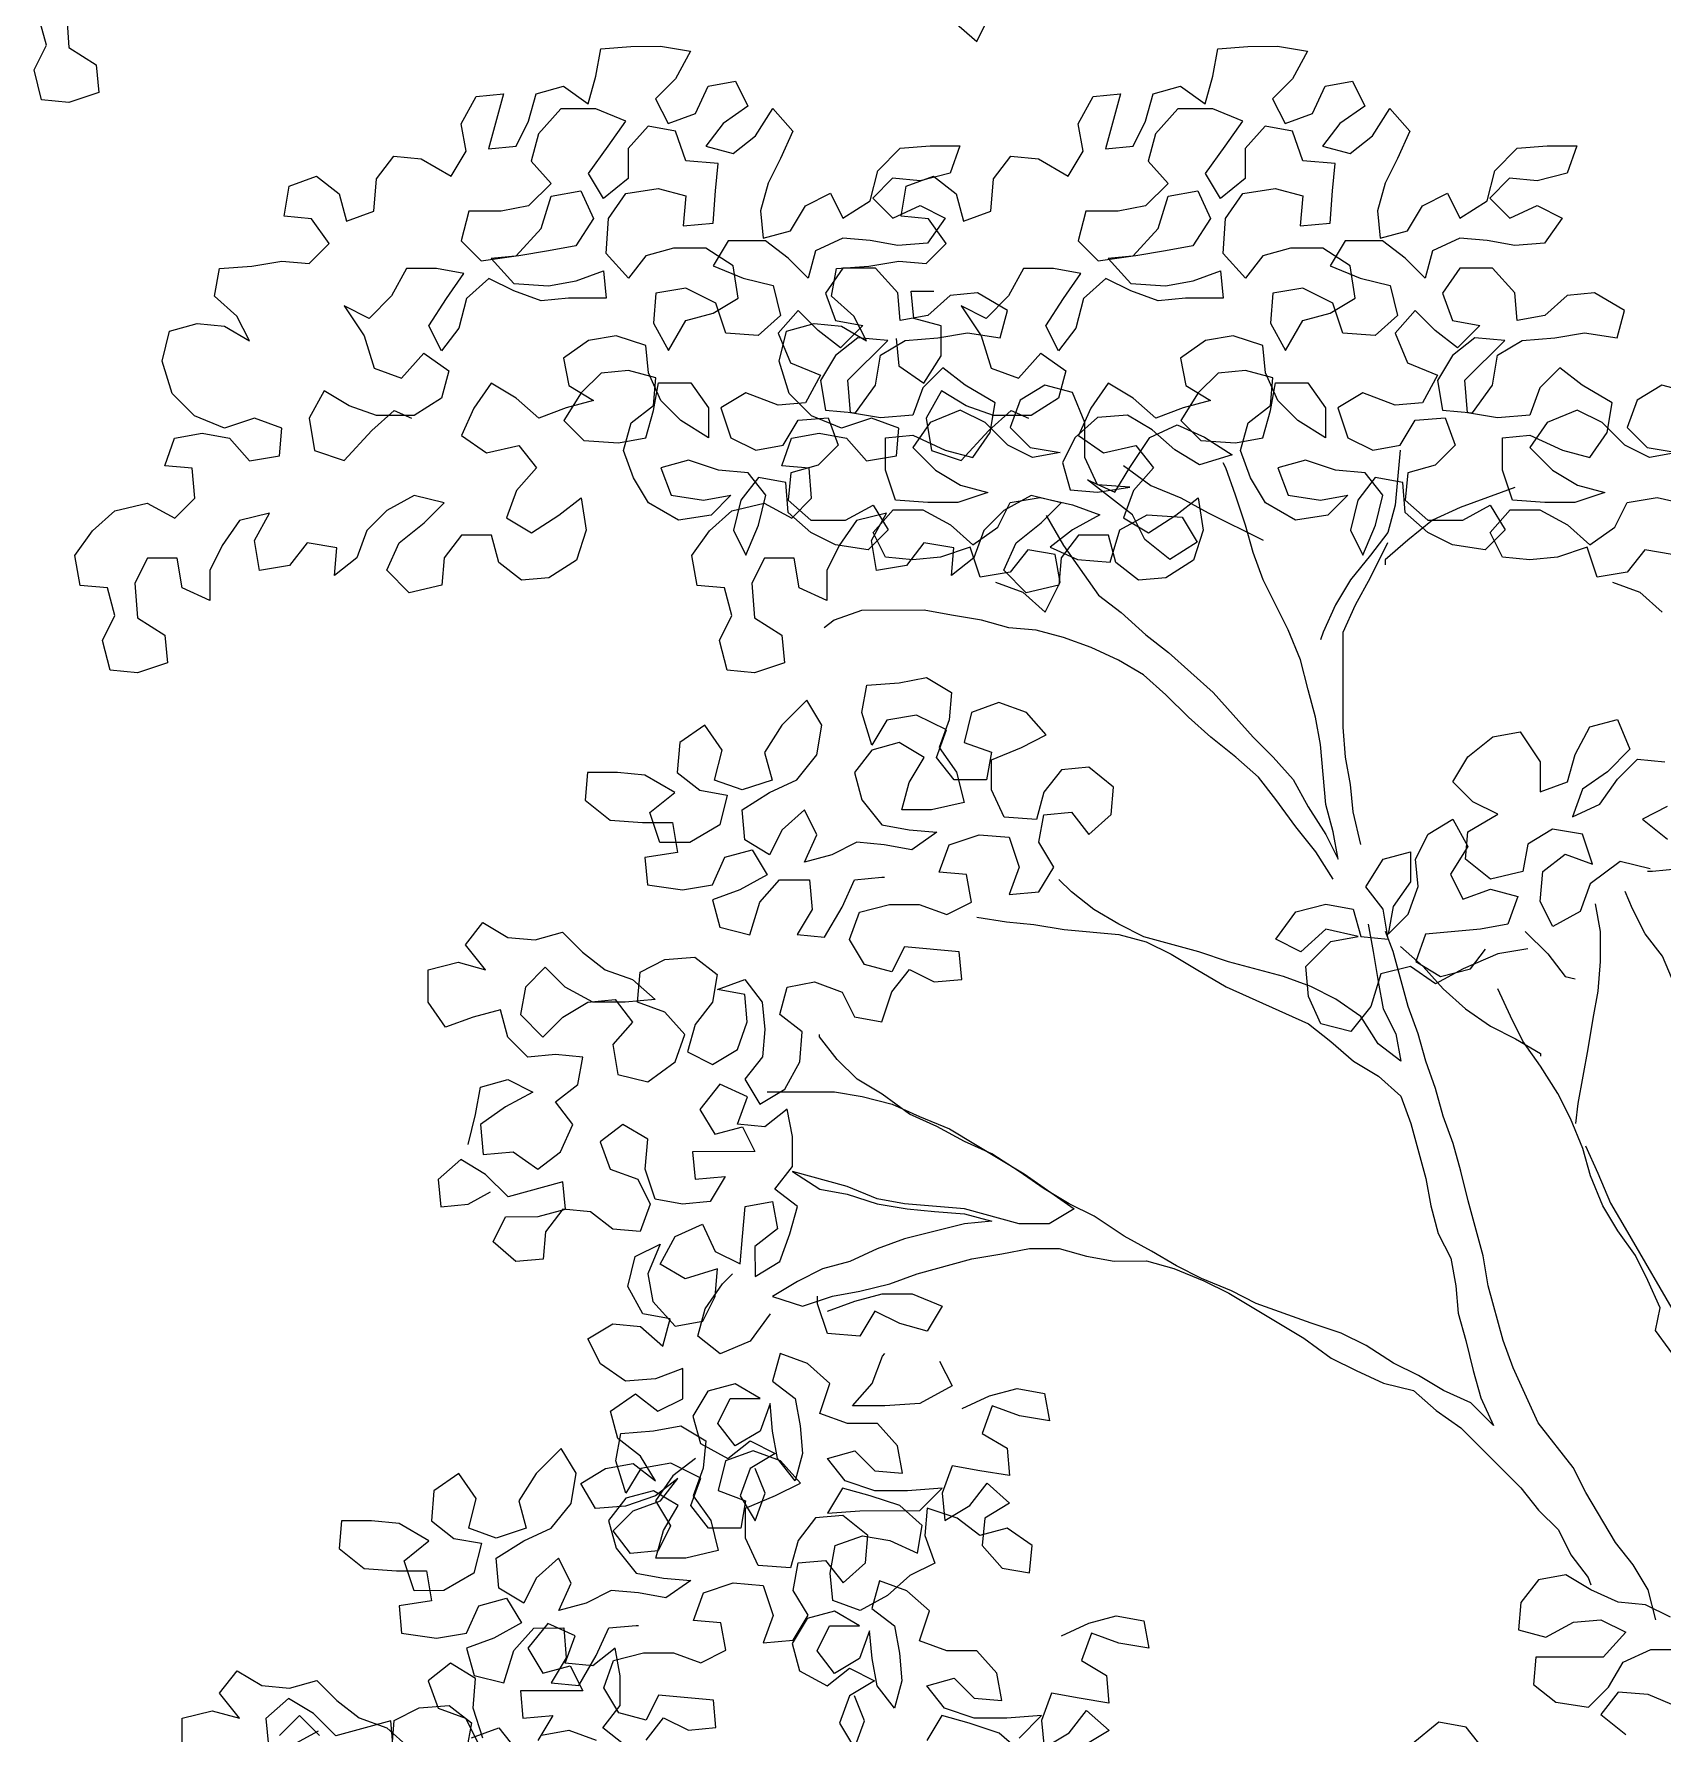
# Model space of a CAD drawing. Extents: x -152 to 3582, y 5293 to 11715.
# Drawn here: x -130 to 1215, y 8507 to 9910 of the extents above; entities that cross this region are included whole.
import ezdxf

# ---------------------------------------------------------------- set-up
doc = ezdxf.new("R2010")
doc.units = 0
doc.header["$LTSCALE"] = 150
doc.header["$MEASUREMENT"] = 0
doc.layers.get('0').update_dxf_attribs({"linetype": 'CONTINUOUS'})

msp = doc.modelspace()

# ---------------------------------------------------------------- linework, layer by layer
for points in [[(-103, 9927.9), (-100.9, 9899.1), (-78.3, 9884.7), (-76.2, 9862), (-100.9, 9853.7), (-123.5, 9855.8), (-129.7, 9880.5), (-119.5, 9901.1), (-125.7, 9923.7)], [(630.1, 9920.3), (648.7, 9903.9), (661, 9928.6)], [(664.1, 9457.6), (686.7, 9449.3), (705.3, 9432.9), (717.6, 9457.6), (713.5, 9480.3), (690.8, 9484.4), (676.4, 9465.8), (651.7, 9461.7), (643.4, 9486.4), (618.7, 9478.1), (596.1, 9476), (573.4, 9478.1), (563.1, 9498.7), (579.6, 9517.2), (604.3, 9517.2), (627, 9504.9), (645.5, 9488.4), (666.1, 9502.9), (676.4, 9523.5), (701.1, 9527.6), (727.9, 9521.5), (750.5, 9513.2), (727.9, 9500.9), (709.3, 9486.4), (732, 9476.2), (758.8, 9474.1), (767, 9500.9), (789.6, 9513.3), (818.5, 9511.2), (830.8, 9490.7), (808.2, 9476.2), (787.6, 9492.7), (777.3, 9513.3), (740.2, 9542.1), (762.8, 9531.8), (775.2, 9552.4), (791.6, 9577.1), (814.3, 9587.4), (836.9, 9577.2), (859.6, 9562.8), (832.8, 9554.5), (812.2, 9566.8), (793.7, 9583.3), (773.1, 9595.6), (748.4, 9593.6), (729.9, 9577.1), (719.6, 9556.5), (725.8, 9533.8), (748.4, 9531.8), (775.2, 9535.9), (748.4, 9538), (738.1, 9560.6), (738.1, 9589.4), (727.8, 9614.1), (705.1, 9620.3), (684.5, 9607.9), (676.3, 9585.2), (692.8, 9568.8), (717.5, 9564.7), (694.9, 9560.6), (674.3, 9570.8), (655.7, 9589.3), (635.1, 9599.6), (610.4, 9589.3), (596, 9568.7), (614.6, 9550.2), (635.2, 9537.8), (657.8, 9531.7), (633.1, 9523.4), (608.4, 9523.4), (581.6, 9525.4), (573.4, 9550.1), (573.3, 9576.9), (596, 9579), (622.8, 9566.7), (645.4, 9560.5), (659.8, 9581.1), (663.9, 9605.8), (639.2, 9620.2), (620.7, 9634.6), (604.2, 9618.1), (596, 9595.5), (569.2, 9593.4), (544.5, 9597.5), (542.4, 9624.3), (575.3, 9657.2), (550.6, 9659.3), (532.1, 9644.8), (519.8, 9624.2), (523.9, 9599.5), (548.6, 9597.5), (565.1, 9620.2), (569.2, 9644.9), (589.7, 9657.2), (616.5, 9659.3), (641.2, 9663.5), (668, 9659.4), (674.2, 9682), (649.4, 9696.4), (626.8, 9694.4), (608.3, 9677.9), (585.6, 9673.7), (583.5, 9696.4), (565, 9716.9), (538.2, 9716.9), (523.8, 9696.3), (532.1, 9673.7), (554.7, 9669.6), (536.2, 9651), (517.7, 9665.4), (501.2, 9681.9), (484.7, 9663.3), (495, 9638.6), (519.8, 9628.4), (507.4, 9605.7), (484.8, 9603.6), (458, 9613.9), (437.4, 9601.5), (445.7, 9576.8), (466.3, 9566.5), (488.9, 9570.7), (501.3, 9591.3), (526, 9593.3), (534.2, 9570.7), (517.8, 9554.2), (495.1, 9548), (493.1, 9525.4), (511.6, 9508.9), (540.5, 9508.9), (563.1, 9521.3), (575.5, 9500.7), (559, 9484.2), (532.2, 9488.3), (511.6, 9498.6), (493.1, 9515.1), (491, 9539.8), (468.4, 9543.9), (454, 9525.3), (447.8, 9500.6), (458.1, 9480), (468.4, 9504.7), (474.5, 9529.5), (460.1, 9548), (435.4, 9550), (410.7, 9558.2), (388, 9552), (396.3, 9529.4), (423.1, 9525.3), (445.7, 9529.4), (429.3, 9512.9), (402.5, 9508.8), (377.8, 9523.2), (365.4, 9543.8), (357.1, 9566.4), (363.3, 9589.1), (381.8, 9603.5), (383.8, 9626.2), (361.2, 9632.3), (338.5, 9630.2), (322.1, 9613.8), (307.7, 9591.1), (324.2, 9574.6), (353, 9572.6), (375.6, 9576.7), (381.8, 9599.4), (385.9, 9622.1), (412.7, 9622.1), (427.1, 9601.5), (427.1, 9576.8), (404.5, 9591.2), (388, 9607.6), (377.7, 9630.3), (375.6, 9652.9), (350.9, 9661.1), (328.2, 9657), (307.6, 9642.6), (311.8, 9619.9), (332.4, 9607.6), (309.7, 9601.4), (287.1, 9593.1), (268.5, 9609.6), (247.9, 9621.9), (233.5, 9601.3), (223.3, 9578.7), (243.9, 9564.3), (270.6, 9570.5), (285.1, 9551.9), (268.6, 9533.4), (260.4, 9510.7), (281, 9498.4), (303.6, 9512.8), (322.2, 9527.3), (326.3, 9500.5), (318.1, 9475.8), (295.4, 9461.3), (272.8, 9459.3), (254.2, 9473.7), (248, 9496.3), (223.3, 9496.3), (208.9, 9477.7), (206.9, 9455.1), (180.1, 9448.9), (161.6, 9467.4), (171.9, 9490.1), (192.4, 9506.6), (208.9, 9523), (184.2, 9529.2), (161.5, 9516.8), (145.1, 9500.3), (136.9, 9477.7), (118.3, 9463.2), (120.4, 9485.9), (95.7, 9490), (81.3, 9471.4), (56.5, 9467.3), (52.4, 9492), (64.7, 9514.7), (40, 9508.5), (25.6, 9487.9), (15.4, 9467.3), (15.4, 9442.5), (-7.3, 9452.8), (-11.4, 9477.5), (-36.1, 9477.5), (-46.4, 9456.9), (-44.3, 9428.1), (-21.7, 9413.7), (-19.6, 9391), (-44.3, 9382.8), (-66.9, 9384.8), (-73.1, 9409.5), (-62.9, 9430.1), (-69.1, 9452.8), (-91.7, 9454.8), (-95.9, 9479.5), (-81.5, 9500.1), (-62.9, 9516.6), (-36.2, 9522.8), (-13.5, 9510.5), (3, 9527), (0.9, 9551.7), (-21.8, 9553.7), (-13.6, 9576.4), (9.1, 9580.5), (31.7, 9576.4), (48.2, 9557.9), (72.9, 9562), (75, 9584.7), (52.3, 9592.9), (27.6, 9584.7), (2.9, 9594.9), (-15.7, 9613.4), (-23.9, 9640.2), (-17.8, 9664.9), (4.9, 9671.1), (27.5, 9669.1), (48.1, 9656.8), (37.8, 9677.3), (19.3, 9693.8), (23.4, 9716.5), (50.1, 9718.5), (74.8, 9722.7), (97.5, 9720.6), (114, 9737.1), (99.5, 9757.7), (76.9, 9759.7), (81, 9784.5), (103.6, 9792.7), (122.2, 9778.3), (128.4, 9755.7), (151, 9763.9), (153, 9790.7), (167.4, 9809.3), (190.1, 9807.2), (214.8, 9792.8), (227.2, 9813.4), (223, 9836.1), (235.4, 9858.7), (258, 9860.8), (245.7, 9815.5), (268.3, 9817.6), (278.6, 9838.2), (284.8, 9860.8), (307.4, 9867), (328, 9852.6), (334.2, 9875.3), (338.3, 9898), (363, 9900), (387.7, 9900.1), (412.4, 9896), (400.1, 9873.3), (383.6, 9856.8), (393.9, 9836.2), (416.6, 9844.5), (426.9, 9867.2), (449.5, 9871.3), (459.8, 9850.7), (439.3, 9836.3), (424.9, 9817.7), (447.5, 9811.6), (466, 9826), (480.4, 9848.7), (496.9, 9830.1), (486.6, 9807.5), (476.4, 9786.9), (470.2, 9764.2), (472.3, 9741.6), (494.9, 9747.8), (507.3, 9768.4), (527.9, 9778.7), (538.2, 9758.1), (560.8, 9772.5), (567, 9797.3), (585.5, 9815.8), (610.2, 9817.9), (634.9, 9817.9), (626.7, 9795.3), (602, 9789.1), (579.3, 9791.1), (562.9, 9774.6), (579.4, 9758.1), (602, 9768.5), (622.6, 9758.2), (608.2, 9737.6), (583.5, 9735.5), (560.8, 9739.6), (538.2, 9741.6), (515.5, 9731.3), (509.4, 9708.7), (492.9, 9725.1), (474.3, 9739.5), (443.5, 9739.5), (431.1, 9718.9), (455.8, 9708.6), (480.6, 9702.5), (486.8, 9677.7), (468.2, 9661.3), (441.5, 9663.3), (433.2, 9688), (408.5, 9700.3), (383.8, 9696.2), (381.7, 9671.5), (394.1, 9648.8), (408.5, 9673.6), (431.2, 9679.8), (451.7, 9692.1), (447.6, 9718.9), (424.9, 9733.3), (398.2, 9733.3), (375.5, 9727.1), (361.1, 9708.5), (342.6, 9729.1), (344.6, 9757.9), (359, 9778.5), (385.8, 9782.7), (408.4, 9776.5), (406.4, 9751.8), (431.1, 9753.9), (433.1, 9780.7), (435.2, 9803.3), (408.4, 9805.4), (400.1, 9830.1), (377.5, 9834.2), (361, 9815.6), (361, 9790.9), (340.5, 9774.4), (328.1, 9795), (344.5, 9817.7), (358.9, 9838.3), (334.2, 9848.5), (305.4, 9848.5), (286.9, 9827.9), (280.7, 9805.2), (297.2, 9786.7), (278.7, 9768.2), (256, 9764), (229.3, 9764), (223.1, 9739.3), (239.6, 9722.8), (268.4, 9727), (289, 9749.6), (297.2, 9776.4), (321.9, 9780.6), (332.2, 9757.9), (317.8, 9735.3), (295.2, 9731.1), (270.5, 9727), (247.8, 9724.9), (266.4, 9704.3), (295.2, 9702.3), (317.9, 9706.4), (340.5, 9714.7), (342.6, 9692), (311.7, 9692), (289.1, 9689.9), (266.4, 9698.1), (245.8, 9708.4), (227.3, 9691.9), (221.1, 9667.2), (206.7, 9648.7), (196.4, 9669.2), (210.8, 9691.9), (225.2, 9712.5), (202.5, 9716.6), (177.8, 9716.6), (165.5, 9693.9), (147, 9675.4), (126.4, 9685.7), (142.9, 9661), (151.1, 9634.2), (173.8, 9626), (192.3, 9646.6), (212.9, 9632.2), (206.8, 9609.5), (184.1, 9595.1), (153.2, 9595.1), (130.6, 9603.3), (110, 9615.6), (97.6, 9593), (101.8, 9566.2), (126.5, 9558), (149.1, 9582.7), (167.6, 9599.2), (182.1, 9593)], [(1237.3, 9614.1), (1214.6, 9620.3), (1194, 9607.9), (1185.8, 9585.2), (1202.3, 9568.8), (1227, 9564.7), (1204.4, 9560.6), (1183.8, 9570.8), (1165.2, 9589.3), (1144.6, 9599.6), (1119.9, 9589.3), (1105.5, 9568.7), (1124.1, 9550.2), (1144.7, 9537.8), (1167.3, 9531.7), (1142.6, 9523.4), (1117.9, 9523.4), (1091.1, 9525.4), (1082.9, 9550.1), (1082.8, 9576.9), (1105.5, 9579), (1132.3, 9566.7), (1154.9, 9560.5), (1169.3, 9581.1), (1173.4, 9605.8), (1148.7, 9620.2), (1130.2, 9634.6), (1113.7, 9618.1), (1105.5, 9595.5), (1078.7, 9593.4), (1054, 9597.5), (1051.9, 9624.3), (1084.8, 9657.2), (1060.1, 9659.3), (1041.6, 9644.8), (1029.3, 9624.2), (1033.4, 9599.5), (1058.1, 9597.5), (1074.6, 9620.2), (1078.7, 9644.9), (1099.2, 9657.2), (1126, 9659.3), (1150.7, 9663.5), (1177.5, 9659.4), (1183.7, 9682), (1158.9, 9696.4), (1136.3, 9694.4), (1117.8, 9677.9), (1095.1, 9673.7), (1093, 9696.4), (1074.5, 9716.9), (1047.7, 9716.9), (1033.3, 9696.3), (1041.6, 9673.7), (1064.2, 9669.6), (1045.7, 9651), (1027.2, 9665.4), (1010.7, 9681.9), (994.2, 9663.3), (1004.5, 9638.6), (1029.3, 9628.4), (1016.9, 9605.7), (994.3, 9603.6), (967.5, 9613.9), (946.9, 9601.5), (955.2, 9576.8), (975.8, 9566.5), (998.4, 9570.7), (1010.8, 9591.3), (1035.5, 9593.3), (1043.7, 9570.7), (1027.3, 9554.2), (1004.6, 9548), (1002.6, 9525.4), (1021.1, 9508.9), (1050, 9508.9), (1072.6, 9521.3), (1085, 9500.7), (1068.5, 9484.2), (1041.7, 9488.3), (1021.1, 9498.6), (1002.6, 9515.1), (1000.5, 9539.8), (977.8, 9543.9), (963.4, 9525.3), (957.3, 9500.6), (967.6, 9480), (977.9, 9504.7), (984, 9529.5), (969.6, 9548), (944.9, 9550), (920.2, 9558.2), (897.5, 9552), (905.8, 9529.4), (932.6, 9525.3), (955.2, 9529.4), (938.7, 9512.9), (912, 9508.8), (887.3, 9523.2), (874.9, 9543.8), (866.6, 9566.4), (872.8, 9589.1), (891.3, 9603.5), (893.3, 9626.2), (870.7, 9632.3), (848, 9630.2), (831.6, 9613.8), (817.2, 9591.1), (833.7, 9574.6), (862.5, 9572.6), (885.1, 9576.7), (891.3, 9599.4), (895.4, 9622.1), (922.2, 9622.1), (936.6, 9601.5), (936.6, 9576.8), (914, 9591.2), (897.5, 9607.6), (887.2, 9630.3), (885.1, 9652.9), (860.4, 9661.1), (837.7, 9657), (817.1, 9642.6), (821.3, 9619.9), (841.9, 9607.6), (819.2, 9601.4), (796.6, 9593.1), (778, 9609.6), (757.4, 9621.9), (743, 9601.3), (732.7, 9578.7), (753.4, 9564.3), (780.1, 9570.5), (794.6, 9551.9), (778.1, 9533.4), (769.9, 9510.7), (790.5, 9498.4), (813.1, 9512.8), (831.6, 9527.3), (835.8, 9500.5), (827.6, 9475.8), (804.9, 9461.3), (782.3, 9459.3), (763.7, 9473.7), (757.5, 9496.3), (732.8, 9496.3), (718.4, 9477.7), (716.4, 9455.1), (689.6, 9448.9), (671.1, 9467.4), (681.3, 9490.1), (701.9, 9506.6), (718.4, 9523), (693.7, 9529.2), (671, 9516.8), (654.6, 9500.3), (646.3, 9477.7), (627.8, 9463.2), (629.9, 9485.9), (605.1, 9490), (590.8, 9471.4), (566, 9467.3), (561.9, 9492), (574.2, 9514.7), (549.5, 9508.5), (535.1, 9487.9), (524.9, 9467.3), (524.9, 9442.5), (502.2, 9452.8), (498.1, 9477.5), (473.4, 9477.5), (463.1, 9456.9), (465.2, 9428.1), (487.8, 9413.7), (489.9, 9391), (465.2, 9382.8), (442.6, 9384.8), (436.4, 9409.5), (446.6, 9430.1), (440.4, 9452.8), (417.8, 9454.8), (413.6, 9479.5), (428, 9500.1), (446.6, 9516.6), (473.3, 9522.8), (496, 9510.5), (512.4, 9527), (510.4, 9551.7), (487.7, 9553.7), (495.9, 9576.4), (518.6, 9580.5), (541.2, 9576.4), (557.7, 9557.9), (582.4, 9562), (584.5, 9584.7), (561.8, 9592.9), (537.1, 9584.7), (512.4, 9594.9), (493.8, 9613.4), (485.6, 9640.2), (491.7, 9664.9), (514.4, 9671.1), (537, 9669.1), (557.6, 9656.8), (547.3, 9677.3), (528.8, 9693.8), (532.9, 9716.5), (559.6, 9718.5), (584.3, 9722.7), (607, 9720.6), (623.5, 9737.1), (609, 9757.7), (586.4, 9759.7), (590.5, 9784.5), (613.1, 9792.7), (631.7, 9778.3), (637.9, 9755.7), (660.5, 9763.9), (662.5, 9790.7), (676.9, 9809.3), (699.6, 9807.2), (724.3, 9792.8), (736.7, 9813.4), (732.5, 9836.1), (744.8, 9858.7), (767.5, 9860.8), (755.2, 9815.5), (777.8, 9817.6), (788.1, 9838.2), (794.3, 9860.8), (816.9, 9867), (837.5, 9852.6), (843.7, 9875.3), (847.8, 9898), (872.5, 9900), (897.2, 9900.1), (921.9, 9896), (909.6, 9873.3), (893.1, 9856.8), (903.4, 9836.2), (926.1, 9844.5), (936.4, 9867.2), (959, 9871.3), (969.3, 9850.7), (948.7, 9836.3), (934.3, 9817.7), (957, 9811.6), (975.5, 9826), (989.9, 9848.7), (1006.4, 9830.1), (996.1, 9807.5), (985.9, 9786.9), (979.7, 9764.2), (981.8, 9741.6), (1004.4, 9747.8), (1016.8, 9768.4), (1037.4, 9778.7), (1047.7, 9758.1), (1070.3, 9772.5), (1076.5, 9797.3), (1095, 9815.8), (1119.7, 9817.9), (1144.4, 9817.9), (1136.2, 9795.3), (1111.5, 9789.1), (1088.8, 9791.1), (1072.4, 9774.6), (1088.9, 9758.1), (1111.5, 9768.5), (1132.1, 9758.2), (1117.7, 9737.6), (1093, 9735.5), (1070.3, 9739.6), (1047.7, 9741.6), (1025, 9731.3), (1018.9, 9708.7), (1002.4, 9725.1), (983.8, 9739.5), (953, 9739.5), (940.6, 9718.9), (965.3, 9708.6), (990.1, 9702.5), (996.3, 9677.7), (977.7, 9661.3), (951, 9663.3), (942.7, 9688), (918, 9700.3), (893.3, 9696.2), (891.2, 9671.5), (903.6, 9648.8), (918, 9673.6), (940.7, 9679.8), (961.2, 9692.1), (957.1, 9718.9), (934.4, 9733.3), (907.7, 9733.3), (885, 9727.1), (870.6, 9708.5), (852.1, 9729.1), (854.1, 9757.9), (868.5, 9778.5), (895.3, 9782.7), (917.9, 9776.5), (915.9, 9751.8), (940.6, 9753.9), (942.6, 9780.7), (944.7, 9803.3), (917.9, 9805.4), (909.6, 9830.1), (887, 9834.2), (870.5, 9815.6), (870.5, 9790.9), (850, 9774.4), (837.6, 9795), (854, 9817.7), (868.4, 9838.3), (843.7, 9848.5), (814.9, 9848.5), (796.4, 9827.9), (790.2, 9805.2), (806.7, 9786.7), (788.2, 9768.2), (765.5, 9764), (738.8, 9764), (732.6, 9739.3), (749.1, 9722.8), (777.9, 9727), (798.5, 9749.6), (806.7, 9776.4), (831.4, 9780.6), (841.7, 9757.9), (827.3, 9735.3), (804.7, 9731.1), (780, 9727), (757.3, 9724.9), (775.9, 9704.3), (804.7, 9702.3), (827.4, 9706.4), (850, 9714.7), (852.1, 9692), (821.2, 9692), (798.5, 9689.9), (775.9, 9698.1), (755.3, 9708.4), (736.8, 9691.9), (730.6, 9667.2), (716.2, 9648.7), (705.9, 9669.2), (720.3, 9691.9), (734.7, 9712.5), (712, 9716.6), (687.3, 9716.6), (675, 9693.9), (656.5, 9675.4), (635.9, 9685.7), (652.4, 9661), (660.6, 9634.2), (683.3, 9626), (701.8, 9646.6), (722.4, 9632.2), (716.2, 9609.5), (693.6, 9595.1), (662.7, 9595.1), (640.1, 9603.3), (619.5, 9615.6), (607.1, 9593), (611.3, 9566.2), (636, 9558), (658.6, 9582.7), (677.1, 9599.2), (691.5, 9593)], [(582.3, 9658.8), (584.4, 9636.2), (605, 9621.8), (619.4, 9644.5), (619.4, 9669.2), (596.7, 9675.3), (594.7, 9698), (613.2, 9698)], [(998.4, 9566.5), (994.3, 9521.2), (988.2, 9498.6), (973.8, 9480), (957.3, 9459.4), (945, 9438.8), (934.7, 9416.2), (932.7, 9410)], [(706, 9512.7), (720.5, 9488), (749.3, 9446.9), (767.9, 9432.5), (788.5, 9414), (807, 9399.6), (844.1, 9366.6), (877.1, 9329.6), (893.6, 9313.1), (910.1, 9294.6), (922.5, 9272), (936.9, 9249.3), (947.2, 9228.8), (943.1, 9251.4), (936.9, 9274.1), (932.7, 9323.5), (928.6, 9346.1), (922.4, 9368.8), (916.2, 9393.5), (905.9, 9418.2), (885.3, 9459.4), (877, 9482), (870.8, 9504.6), (862.5, 9529.4), (854.3, 9552), (852.2, 9556.1)], [(769.8, 9554), (792.5, 9537.5), (817.2, 9527.3), (839.9, 9514.9), (885.2, 9492.3)], [(1093.2, 9535.7), (1047.9, 9519.2), (1025.2, 9508.9), (1004.7, 9492.4), (986.1, 9475.9), (986.1, 9471.8)], [(1223, 9480.3), (1200.3, 9484.4), (1185.9, 9465.8), (1161.2, 9461.7), (1152.9, 9486.4), (1128.2, 9478.1), (1105.6, 9476), (1082.9, 9478.1), (1072.6, 9498.7), (1089.1, 9517.2), (1113.8, 9517.2), (1136.5, 9504.9), (1155, 9488.4), (1175.6, 9502.9), (1185.9, 9523.5), (1210.6, 9527.6), (1237.3, 9521.5)], [(965.8, 9241.1), (959.6, 9267.9), (957.5, 9290.6), (953.3, 9313.2), (951.3, 9337.9), (951.2, 9416.2), (961.5, 9438.8), (973.8, 9461.5), (988.2, 9490.3)], [(1173.6, 9457.6), (1196.2, 9449.3), (1214.8, 9432.9)], [(943.1, 9212.3), (928.7, 9234.9), (912.2, 9255.5), (895.7, 9278.1), (881.3, 9296.7), (862.7, 9313.1), (842.1, 9329.6), (823.6, 9346), (805, 9364.5), (786.5, 9381), (765.9, 9393.3), (743.2, 9403.6), (720.5, 9411.8), (697.9, 9418), (675.2, 9420), (652.6, 9426.2), (627.9, 9430.3), (605.2, 9434.4), (553.7, 9434.3), (531.1, 9426.1), (522.8, 9419.9)], [(228.7, 8993.3), (234.9, 9018.1), (239, 9040.7), (261.6, 9046.9), (282.2, 9036.6), (259.6, 9024.3), (239, 9009.8), (241.1, 8985.1), (265.8, 8987.2), (286.4, 8972.8), (304.9, 8987.2), (315.2, 9009.9), (300.8, 9028.4), (319.3, 9042.8), (323.4, 9065.5), (300.8, 9067.5), (278.1, 9065.5), (261.6, 9081.9), (255.4, 9104.6), (232.8, 9098.4), (210.1, 9090.1), (195.7, 9110.7), (195.7, 9137.5), (220.4, 9143.7), (243, 9137.5), (226.5, 9158.1), (240.9, 9176.6), (261.5, 9164.3), (284.2, 9162.3), (306.8, 9168.5), (323.3, 9152), (341.9, 9137.6), (364.5, 9129.4), (383.1, 9112.9), (358.4, 9110.8), (331.6, 9110.8), (308.9, 9123.2), (292.4, 9139.6), (276, 9123.1), (271.9, 9100.5), (290.4, 9081.9), (306.9, 9098.4), (327.5, 9110.8), (350.1, 9112.9), (364.6, 9094.4), (348.1, 9075.8), (352.3, 9051.1), (377, 9045), (399.6, 9061.5), (407.8, 9084.1), (391.3, 9102.6), (368.7, 9110.8), (370.7, 9135.6), (391.3, 9145.9), (416, 9148), (434.5, 9133.6), (430.5, 9110.9), (416.1, 9092.4), (409.9, 9069.7), (430.5, 9059.4), (451.1, 9071.8), (459.3, 9094.5), (457.2, 9117.1), (434.6, 9121.2), (457.2, 9129.5), (471.6, 9110.9), (473.7, 9088.3), (471.7, 9065.6), (457.3, 9047.1), (469.7, 9026.5), (490.2, 9038.9), (502.6, 9061.5), (504.6, 9086.3), (486.1, 9100.7), (492.2, 9123.3), (514.9, 9127.5), (537.5, 9119.2), (547.8, 9098.7), (570.5, 9094.6), (578.7, 9119.3), (593.1, 9137.8), (613.7, 9127.5), (636.4, 9129.6), (634.3, 9152.3), (589, 9156.4), (578.7, 9135.8), (556, 9141.9), (543.7, 9162.5), (551.9, 9185.2), (576.6, 9191.4), (601.3, 9191.4), (624, 9183.2), (644.5, 9193.5), (640.4, 9216.1), (617.8, 9218.2), (626, 9240.8), (650.7, 9249.1), (675.4, 9247), (683.7, 9222.3), (675.4, 9199.7), (700.1, 9201.8), (712.5, 9222.4), (700.1, 9243), (704.2, 9265.6), (726.9, 9267.7), (741.3, 9249.2), (759.8, 9265.7), (761.8, 9288.3), (741.2, 9304.8), (718.6, 9302.7), (704.2, 9284.1), (698, 9261.5), (671.3, 9263.5), (660.9, 9286.2), (660.9, 9310.9), (685.6, 9321.2), (706.2, 9331.5), (689.7, 9350), (667.1, 9358.2), (644.4, 9350), (638.3, 9325.3), (660.9, 9317.1), (656.8, 9294.4), (630, 9294.4), (615.6, 9312.9), (623.8, 9335.6), (599.1, 9347.9), (574.4, 9343.7), (562.1, 9323.1), (553.8, 9349.9), (557.9, 9372.6), (584.7, 9374.6), (607.3, 9378.8), (627.9, 9366.4), (625.9, 9343.8), (617.7, 9321.1), (632.1, 9300.6), (638.3, 9275.8), (611.5, 9269.6), (586.8, 9269.6), (593, 9292.3), (605.3, 9312.9), (584.7, 9325.2), (562.1, 9319), (547.7, 9300.5), (553.9, 9277.8), (570.4, 9257.2), (593, 9253.2), (615.7, 9251.1), (595.1, 9236.7), (572.4, 9240.8), (549.8, 9242.8), (529.2, 9232.5), (506.5, 9226.3), (516.8, 9249), (506.5, 9269.5), (488, 9253.1), (477.7, 9232.5), (457.1, 9244.8), (455, 9269.5), (477.7, 9283.9), (500.3, 9294.3), (516.8, 9314.9), (520.9, 9339.6), (508.5, 9360.2), (487.9, 9339.5), (473.5, 9316.9), (479.7, 9294.2), (455, 9286), (432.3, 9294.2), (438.5, 9318.9), (424.1, 9339.5), (403.5, 9325.1), (401.4, 9300.3), (420, 9285.9), (442.7, 9281.8), (436.5, 9257.1), (411.8, 9242.7), (387.1, 9242.7), (378.8, 9267.4), (399.4, 9283.9), (374.7, 9298.3), (352, 9300.3), (327.3, 9300.3), (325.3, 9277.6), (345.9, 9261.2), (372.7, 9259.1), (397.4, 9259.1), (401.5, 9234.4), (374.7, 9230.3), (376.8, 9207.6), (405.7, 9203.6), (430.4, 9207.7), (440.6, 9230.4), (463.3, 9236.6), (475.7, 9216), (453, 9203.6), (430.4, 9195.3), (436.6, 9172.7), (461.3, 9166.5), (469.5, 9193.3), (486, 9211.9), (510.7, 9211.9), (512.8, 9187.2), (500.4, 9166.6), (523.1, 9164.5), (537.5, 9189.3), (547.7, 9211.9), (570.4, 9214), (572.5, 9214)], [(1204.7, 9220.8), (1180, 9226.9), (1155.3, 9208.4), (1147, 9185.7), (1124.4, 9173.3), (1114.1, 9193.9), (1116.1, 9218.6), (1134.6, 9233.1), (1157.3, 9224.8), (1149, 9249.5), (1124.3, 9253.6), (1103.7, 9241.3), (1099.6, 9218.6), (1072.9, 9212.4), (1052.3, 9228.9), (1054.3, 9251.5), (1079, 9266), (1058.4, 9276.2), (1041.9, 9292.7), (1054.3, 9313.3), (1074.8, 9329.8), (1097.5, 9333.9), (1114, 9309.2), (1114, 9284.5), (1136.6, 9292.8), (1142.8, 9315.4), (1155.1, 9338.1), (1177.8, 9344.3), (1188.1, 9319.6), (1169.6, 9301), (1149, 9286.6), (1140.8, 9263.9), (1163.4, 9274.3), (1177.8, 9294.9), (1194.3, 9311.4), (1216.9, 9309.3)], [(1219, 9272.3), (1198.5, 9261.9), (1219.1, 9245.5)], [(1103.8, 9154.8), (1079.1, 9150.6), (1050.3, 9138.2), (1027.7, 9125.9), (1007, 9140.3), (982.3, 9134.1), (974.1, 9107.3), (957.7, 9086.7), (933, 9092.8), (922.6, 9115.5), (920.6, 9140.2), (941.1, 9160.8), (963.8, 9164.9), (937, 9171.1), (916.4, 9152.5), (895.8, 9162.8), (912.3, 9185.5), (937, 9191.7), (959.6, 9187.6), (965.8, 9164.9), (988.5, 9162.9), (984.3, 9187.6), (969.9, 9206.1), (984.3, 9228.8), (1007, 9235), (1007, 9210.3), (992.6, 9189.7), (988.5, 9167), (1004.9, 9183.5), (1013.2, 9206.2), (1011.1, 9228.8), (1021.4, 9249.4), (1041.9, 9261.8), (1054.3, 9239.2), (1039.9, 9216.5), (1050.2, 9195.9), (1072.9, 9204.2), (1095.5, 9198), (1087.3, 9175.3), (1064.7, 9171.2), (1019.4, 9167), (1011.2, 9144.4), (1031.8, 9132), (1056.5, 9138.3), (1068.8, 9154.7)], [(972, 9175.2), (976.1, 9152.6), (980.3, 9127.9), (984.4, 9105.2), (994.7, 9084.7), (998.9, 9062), (980.3, 9076.4), (965.9, 9099), (945.3, 9113.4), (924.7, 9123.7), (902, 9131.9), (856.7, 9144.2), (832, 9152.5), (786.7, 9164.8), (766.1, 9175.1), (745.5, 9187.4), (726.9, 9201.8), (716.6, 9212.1)], [(1229.4, 9220.8), (1206.7, 9218.7), (1202.6, 9218.7)], [(1151.3, 8992.1), (1161.7, 8969.5), (1172, 8944.8), (1184.3, 8924.2), (1229.7, 8846), (1229.7, 8901.6), (1229.6, 8951), (1227.5, 8973.7), (1225.5, 8998.4), (1225.4, 9023.1), (1227.5, 9047.8), (1227.4, 9099.3), (1225.4, 9124), (1215, 9148.7), (1200.6, 9167.2), (1190.3, 9187.8), (1184.1, 9202.2)], [(648.7, 9181.1), (673.4, 9177), (696, 9175), (720.8, 9170.9), (766.1, 9166.8), (788.7, 9160.7), (809.3, 9150.4), (829.9, 9138), (854.7, 9123.6), (922.7, 9092.8), (941.2, 9078.4), (959.8, 9062), (980.4, 9049.6), (998.9, 9033.2), (1007.2, 9010.5), (1019.6, 8965.2), (1023.7, 8942.6), (1029.9, 8919.9), (1040.2, 8899.3), (1044.4, 8876.7), (1046.4, 8854), (1052.6, 8831.4), (1058.8, 8806.7), (1065, 8784), (1075.4, 8761.4), (1056.8, 8779.9), (1034.1, 8790.2), (1013.5, 8802.5), (992.9, 8812.8), (970.3, 8827.2), (949.7, 8837.5), (924.9, 8845.7), (879.6, 8862.1), (859, 8872.4), (834.3, 8882.7), (813.7, 8893), (793.1, 8905.3), (770.4, 8917.6), (745.7, 8934.1), (725.1, 8944.4), (704.5, 8956.7), (683.9, 8971.1), (661.2, 8985.5), (638.6, 8995.8), (615.9, 9008.1), (593.2, 9018.4), (570.6, 9034.8), (550, 9047.2), (533.5, 9063.6), (519, 9082.2), (519, 9084.2)], [(1159.4, 9191.9), (1163.5, 9169.2), (1163.6, 9144.5), (1161.5, 9119.8), (1157.4, 9097.2), (1153.3, 9072.4), (1145.1, 9027.1), (1143.1, 9010.6)], [(1209.4, 8600.9), (1203.2, 8625.6), (1190.8, 8646.2), (1176.3, 8664.7), (1151.6, 8705.9), (1141.3, 8726.5), (1112.4, 8763.5), (1091.8, 8808.8), (1083.5, 8831.4), (1071.1, 8876.7), (1067, 8901.4), (1054.6, 8946.7), (1048.4, 8971.4), (1042.2, 8994.1), (1033.9, 9016.7), (1027.7, 9039.4), (1019.5, 9062), (1013.3, 9084.7), (1005, 9107.3), (992.6, 9152.6), (986.4, 9169.1)], [(1101.7, 9169.2), (1120.3, 9150.7), (1134.7, 9132.1), (1143, 9130.1)], [(998.8, 9156.7), (1017.3, 9140.3), (1033.8, 9121.8), (1052.4, 9105.3), (1073, 9090.9), (1093.6, 9080.6), (1114.2, 9068.3), (1114.2, 9066.2)], [(1260.9, 8553.6), (1260.8, 8603), (1262.9, 8625.7), (1267, 8650.4), (1271.1, 8673), (1271, 8722.5), (1264.8, 8747.2), (1244.2, 8788.3), (1231.8, 8808.9), (1209.1, 8839.8), (1213.2, 8858.3), (1202.9, 8881), (1192.6, 8901.5), (1178.2, 8922.1), (1165.8, 8942.7), (1155.5, 8967.4), (1149.3, 8990.1), (1139, 9014.8), (1128.6, 9035.3), (1114.2, 9058), (1099.8, 9078.6), (1089.5, 9099.2), (1079.1, 9121.8)], [(416.4, 8734), (397.9, 8719.6), (383.5, 8699), (395.8, 8678.4), (385.6, 8657.8), (362.9, 8655.7), (348.5, 8674.2), (364.9, 8690.7), (387.6, 8699), (402, 8717.5), (383.5, 8703.1), (358.8, 8694.8), (334, 8692.8), (321.7, 8713.3), (342.3, 8725.7), (364.9, 8729.9), (383.4, 8715.5), (371.1, 8736), (352.5, 8750.4), (346.3, 8773.1), (366.9, 8787.5), (385.5, 8773.1), (406, 8783.4), (406, 8808.2), (383.4, 8799.9), (358.7, 8797.8), (338.1, 8812.2), (327.7, 8832.8), (348.3, 8845.2), (371, 8843.1), (389.5, 8826.7), (395.7, 8849.3), (373, 8853.4), (360.6, 8876.1), (366.8, 8900.8), (387.4, 8911.1), (377.1, 8886.4), (381.3, 8863.7), (399.8, 8843.2), (422.5, 8847.3), (432.7, 8867.9), (434.8, 8890.6), (408, 8882.3), (387.4, 8894.6), (399.7, 8917.3), (422.4, 8927.6), (432.7, 8905), (453.3, 8894.7), (455.3, 8917.3), (457.4, 8942.1), (480, 8946.2), (484.2, 8923.6), (465.6, 8909.1), (465.7, 8884.4), (486.2, 8896.8), (494.5, 8919.4), (500.6, 8942.1), (482.1, 8956.5), (496.5, 8975), (496.5, 8999.8), (492.3, 9022.4), (473.8, 9008), (451.1, 9010), (459.4, 9032.7), (436.7, 9043), (420.2, 9022.3), (432.6, 9001.8), (455.3, 9008), (465.6, 8987.4), (414.1, 8987.3), (416.2, 8964.7), (440.9, 8966.8), (428.5, 8946.2), (405.9, 8944.1), (383.2, 8948.2), (375, 8972.9), (377, 8997.6), (356.4, 9009.9), (337.9, 8995.5), (346.1, 8972.9), (368.8, 8964.6), (379.1, 8944.1), (370.9, 8921.4), (348.2, 8923.4), (329.7, 8937.8), (307, 8939.9), (292.6, 8921.3), (290.6, 8898.7), (268, 8896.6), (249.4, 8913), (259.7, 8933.6), (286.5, 8933.7), (309.1, 8939.9), (307, 8962.5), (261.7, 8950.1), (243.2, 8968.6), (222.6, 8981), (204.1, 8964.5), (206.1, 8941.8), (228.8, 8943.9), (247.3, 8954.2)], [(475.8, 9036.8), (531.4, 9036.9), (554.1, 9032.8), (578.8, 9026.6), (601.5, 9016.3), (626.2, 9006.1), (688, 8969), (729.2, 8940.3), (708.6, 8927.9), (683.9, 8927.9), (638.6, 8940.2), (589.2, 8944.2), (566.5, 8948.3), (541.8, 8958.6), (496.5, 8970.9), (519.1, 8956.5), (541.8, 8952.4), (566.5, 8944.2), (591.2, 8940.1), (613.9, 8938.1), (638.6, 8936.1), (661.3, 8929.9), (638.6, 8927.8), (589.2, 8915.4), (566.6, 8907.2), (543.9, 8896.8), (521.3, 8890.6), (500.7, 8880.3), (480.1, 8867.9), (504.8, 8859.7), (529.5, 8868), (552.2, 8872.1), (576.9, 8878.3), (599.5, 8886.6), (644.8, 8899), (669.5, 8903.1), (692.2, 8907.3), (716.9, 8907.3), (739.5, 8901.1), (762.2, 8897), (789, 8897.1), (811.6, 8890.9), (836.4, 8880.6), (857, 8870.4), (918.8, 8833.3), (941.4, 8816.9), (962, 8806.6), (984.7, 8796.3), (1009.4, 8790.2), (1028, 8773.7), (1048.6, 8759.3), (1098.1, 8709.9), (1112.5, 8691.4), (1129, 8675), (1139.3, 8654.4), (1153.7, 8635.9), (1155.8, 8629.7)], [(478.1, 8853.5), (461.6, 8830.9), (436.9, 8820.5), (418.3, 8834.9), (424.5, 8857.6), (438.9, 8878.2), (447.1, 8886.5)], [(525.4, 8855.6), (548.1, 8863.9), (570.7, 8870.1), (595.4, 8870.1), (620.1, 8859.8), (607.8, 8839.2), (585.1, 8845.4), (564.5, 8855.7), (552.2, 8835.1), (525.4, 8837.1), (517.2, 8861.8), (517.2, 8868)], [(636.7, 8775.4), (659.3, 8785.7), (682, 8791.9), (704.6, 8787.8), (708.8, 8765.2), (684.1, 8769.3), (661.4, 8777.5), (653.2, 8754.8), (673.8, 8742.5), (675.9, 8719.9), (651.2, 8723.9), (628.5, 8728), (620.3, 8705.4), (622.4, 8682.7), (642.9, 8695.1), (657.3, 8713.7), (675.9, 8697.2), (655.3, 8684.8), (653.3, 8662.2), (669.8, 8643.6), (692.4, 8639.6), (694.5, 8662.2), (673.9, 8676.6), (651.2, 8670.4), (632.7, 8684.8), (607.9, 8693), (605.9, 8670.4), (614.2, 8647.7), (593.6, 8637.4), (575.1, 8620.9), (552.4, 8608.5), (529.8, 8616.7), (527.7, 8639.4), (531.8, 8662.1), (554.4, 8670.3), (577.1, 8666.2), (599.7, 8655.9), (603.8, 8678.6), (585.3, 8695.1), (560.6, 8703.3), (537.9, 8709.4), (525.6, 8688.8), (552.3, 8690.9), (601.8, 8691), (620.3, 8709.5), (591.5, 8707.4), (564.7, 8707.4), (540, 8715.6), (525.5, 8734.1), (548.2, 8740.3), (564.7, 8723.9), (587.3, 8721.8), (583.2, 8744.5), (566.7, 8763), (542, 8763), (519.3, 8771.2), (527.5, 8795.9), (509, 8812.4), (486.3, 8820.6), (480.2, 8797.9), (498.7, 8783.5), (502.8, 8760.9), (504.9, 8738.2), (498.8, 8715.6), (484.3, 8734.1), (480.2, 8756.7), (478.1, 8779.4), (469.9, 8756.7), (449.3, 8744.4), (434.9, 8762.9), (445.2, 8783.5), (469.9, 8783.5), (449.3, 8795.8), (426.6, 8789.6), (414.3, 8769), (420.5, 8746.4), (443.2, 8734.1), (461.7, 8748.5), (482.3, 8738.2), (461.7, 8725.8), (453.5, 8703.2), (465.9, 8682.6), (474.1, 8705.3), (465.8, 8725.8)], [(618.1, 8814.5), (628.4, 8793.9), (601.7, 8779.5), (572.9, 8777.4), (546.1, 8777.4), (562.5, 8795.9), (570.8, 8818.6), (572.8, 8820.7)], [(375.7, 8501.5), (390.1, 8520), (410.7, 8509.7), (433.4, 8511.8), (431.3, 8534.5), (386, 8538.5), (375.7, 8517.9), (353.1, 8524.1), (340.7, 8544.7), (348.9, 8567.3), (373.6, 8573.5), (398.3, 8573.6), (421, 8565.3), (441.6, 8575.7), (437.4, 8598.3), (414.8, 8600.3), (423, 8623), (447.7, 8631.3), (472.4, 8629.2), (480.7, 8604.5), (472.4, 8581.9), (497.2, 8583.9), (509.5, 8604.6), (497.1, 8625.1), (501.2, 8647.8), (523.9, 8649.9), (538.3, 8631.3), (556.8, 8647.8), (558.9, 8670.5), (538.2, 8687), (515.6, 8684.9), (501.2, 8666.3), (495, 8643.7), (468.3, 8645.7), (457.9, 8668.3), (457.9, 8693.1), (482.6, 8703.4), (503.2, 8713.7), (486.7, 8732.2), (464.1, 8740.4), (441.4, 8732.2), (435.3, 8707.5), (457.9, 8699.2), (453.8, 8676.6), (427.1, 8676.6), (412.6, 8695.1), (420.8, 8717.7), (396.1, 8730.1), (371.4, 8725.9), (359.1, 8705.3), (350.8, 8732.1), (354.9, 8754.7), (381.7, 8756.8), (404.3, 8761), (424.9, 8748.6), (422.9, 8726), (414.7, 8703.3), (429.1, 8682.7), (435.3, 8658), (408.5, 8651.8), (383.8, 8651.8), (390, 8674.5), (402.3, 8695.1), (381.7, 8707.4), (359.1, 8701.2), (344.7, 8682.7), (350.9, 8660), (367.4, 8639.4), (390, 8635.3), (412.7, 8633.3), (392.1, 8618.9), (369.4, 8623), (346.8, 8625), (326.2, 8614.7), (303.6, 8608.5), (313.8, 8631.1), (303.5, 8651.7), (285, 8635.2), (274.7, 8614.6), (254.1, 8627), (252, 8651.7), (274.7, 8666.1), (297.3, 8676.4), (313.8, 8697), (317.9, 8721.8), (305.5, 8742.3), (284.9, 8721.7), (270.5, 8699.1), (276.7, 8676.4), (252, 8668.2), (229.4, 8676.4), (235.5, 8701.1), (221.1, 8721.7), (200.5, 8707.2), (198.5, 8682.5), (217, 8668.1), (239.7, 8664), (233.5, 8639.3), (208.8, 8624.9), (184.1, 8624.8), (175.8, 8649.6), (196.4, 8666), (171.7, 8680.4), (149, 8682.5), (124.3, 8682.5), (122.3, 8659.8), (142.9, 8643.3), (169.7, 8641.3), (194.4, 8641.3), (198.5, 8616.6), (171.7, 8612.5), (173.8, 8589.8), (202.7, 8585.7), (227.4, 8589.9), (237.6, 8612.5), (260.3, 8618.7), (272.7, 8598.2), (250, 8585.8), (227.4, 8577.5), (233.6, 8554.9), (258.3, 8548.7), (266.5, 8575.5), (283, 8594), (307.7, 8594.1), (309.8, 8569.4), (297.4, 8548.8), (320.1, 8546.7), (334.5, 8571.4), (344.8, 8594.1), (367.4, 8596.2), (369.5, 8596.2)], [(683.8, 8503.2), (702.3, 8521.8), (673.5, 8519.7), (646.7, 8519.7), (622, 8527.9), (607.6, 8546.4), (630.2, 8552.6), (646.7, 8536.2), (669.4, 8534.1), (665.2, 8556.8), (648.7, 8575.3), (624, 8575.3), (601.4, 8583.5), (609.6, 8608.2), (591, 8624.7), (568.4, 8632.9), (562.2, 8610.2), (580.8, 8595.8), (584.9, 8573.2), (587, 8550.5), (580.8, 8527.9), (566.4, 8546.4), (562.3, 8569), (560.2, 8591.7), (552, 8569), (531.4, 8556.6), (516.9, 8575.2), (527.2, 8595.8), (551.9, 8595.8), (531.3, 8608.1), (508.7, 8601.9), (496.3, 8581.3), (502.5, 8558.7), (525.2, 8546.3), (543.7, 8560.8), (564.3, 8550.5), (543.8, 8538.1), (535.5, 8515.5), (547.9, 8494.9), (556.1, 8517.5), (547.9, 8538.1)], [(1221.7, 8603), (1201.1, 8613.2), (1178.5, 8615.3), (1155.8, 8625.6), (1135.2, 8637.9), (1112.5, 8633.8), (1098.1, 8615.2), (1096.1, 8592.6), (1118.8, 8586.4), (1141.4, 8598.8), (1164.1, 8600.9), (1184.7, 8590.6), (1166.1, 8570), (1110.5, 8569.9), (1108.5, 8547.3), (1127, 8532.9), (1153.8, 8528.8), (1170.3, 8545.3), (1182.6, 8565.9), (1205.3, 8576.2), (1234.1, 8576.2)], [(358.4, 8497.1), (339.9, 8511.5), (354.3, 8530), (354.2, 8554.7), (350.1, 8577.4), (331.6, 8562.9), (308.9, 8565), (317.1, 8587.6), (294.5, 8597.9), (278, 8577.3), (290.4, 8556.7), (313, 8562.9), (323.4, 8542.3), (271.9, 8542.3), (274, 8519.6), (298.7, 8521.7), (286.3, 8501.1)], [(718.8, 8587.7), (741.4, 8598), (764, 8604.2), (786.7, 8600.1), (790.8, 8577.5), (766.1, 8581.6), (743.5, 8589.8), (735.2, 8567.1), (755.8, 8554.8), (757.9, 8532.1), (733.2, 8536.2), (710.6, 8540.3), (702.3, 8517.7), (704.4, 8495), (725, 8507.4), (739.4, 8525.9), (758, 8509.5), (737.4, 8497.1)], [(241, 8503.1), (232.8, 8527.8), (234.8, 8552.5), (214.2, 8564.9), (195.7, 8550.4), (203.9, 8527.8), (226.6, 8519.6), (236.9, 8499)], [(-7.3, 8492.9), (-7.3, 8519.6), (17.4, 8525.8), (40, 8519.7), (23.5, 8540.3), (37.9, 8558.8), (58.5, 8546.5), (81.2, 8544.4), (103.8, 8550.6), (120.3, 8534.2), (138.9, 8519.8), (161.5, 8511.6), (180.1, 8495.1)], [(166.9, 8494.8), (164.8, 8517.5), (119.5, 8505.1), (101, 8523.6), (80.4, 8535.9), (61.8, 8519.4), (63.9, 8496.8)], [(1228, 8528.8), (1203.2, 8539.1), (1178.5, 8541.1), (1164.1, 8522.6), (1184.7, 8506.1)], [(105.9, 8505.3), (89.5, 8521.8), (73, 8505.3)], [(165.7, 8493), (167.7, 8517.7), (188.3, 8528.1), (213, 8530.1), (231.6, 8515.7), (227.5, 8493.1)], [(685.9, 8490.9), (667.3, 8507.3), (642.6, 8515.6), (620, 8521.7), (607.6, 8501.1)], [(86.6, 8498.9), (105.1, 8509.2)], [(231.6, 8503.4), (254.2, 8511.6), (268.6, 8493.1)], [(289.2, 8505.5), (311.9, 8509.6), (334.5, 8501.4)], [(1067.4, 8493.7), (1052.9, 8512.2), (1030.3, 8516.3), (1007.6, 8497.7)]]:
    msp.add_lwpolyline(points)

doc.saveas('drawing.dxf')
